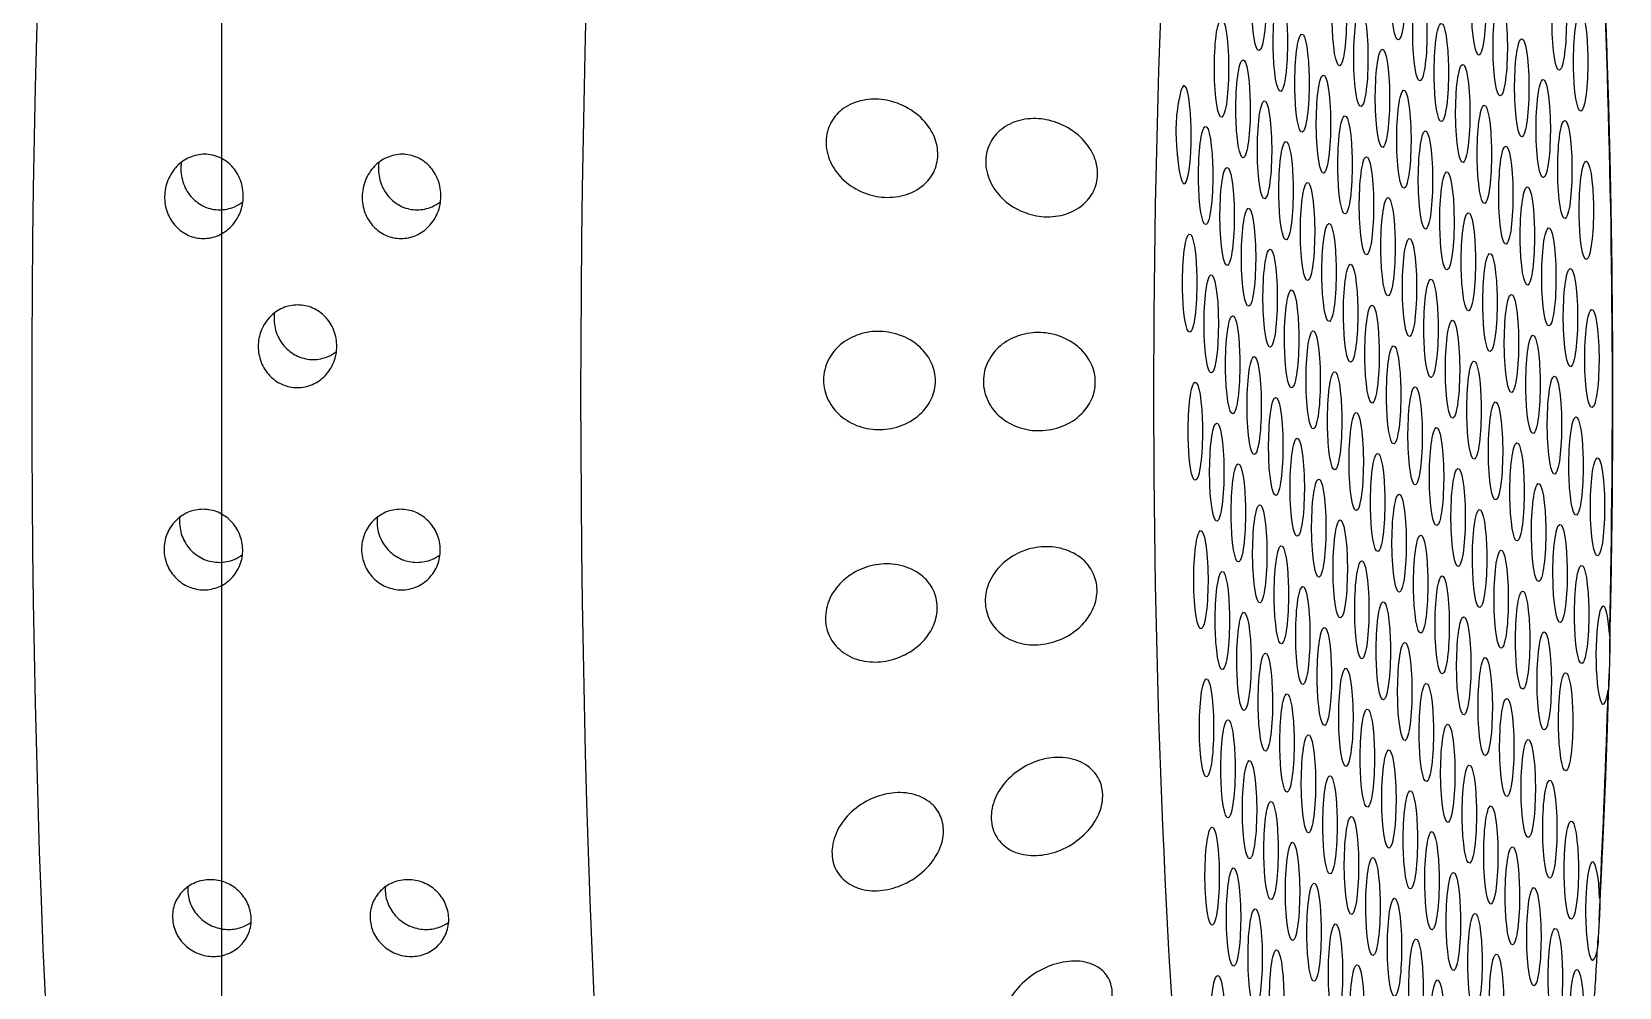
# Model space of a CAD drawing. Extents: x 648 to 724, y 789 to 934.
# Drawn here: x 671.293 to 672.764, y 839.744 to 840.629 of the extents above; entities that cross this region are included whole.
import ezdxf

# ---------------------------------------------------------------- set-up
doc = ezdxf.new("R2010")
doc.units = 0
doc.header["$MEASUREMENT"] = 0
doc.layers.add('1', color=4, linetype='Continuous')
doc.layers.add('1_CYAN', color=4, linetype='Continuous')

# ---------------------------------------------------------------- blocks, each defined once
blk = doc.blocks.new('2010GLOW')
at = {"layer": '1'}
for centre, major_axis, start_param, end_param in [((23.5879, 34.6874), (0, -1.875), 3.141593, 6.283185), ((24.0968, 34.6874), (0, -1.875), 3.141593, 6.283185), ((24.5627, 34.6874), (0, -1.4272), 2.994561, 6.430217)]:
    blk.add_ellipse(centre, major_axis=major_axis, ratio=0.145722, start_param=start_param, end_param=end_param, dxfattribs=at)
at = {"layer": '1', "color": 3}
for centre, major_axis, start_param, end_param in [((24.5773, 34.6874), (0, -1.3917), 1.410939, 2.237983), ((24.5816, 35.0619), (0, 0.0455), 0.253665, 6.53685), ((24.4524, 35.052), (0, 0.0455), 0.253665, 6.53685), ((24.527, 35.038), (0, 0.0455), 0.253665, 6.53685), ((24.6562, 35.0479), (0, 0.0455), 0.253665, 6.53685), ((24.6016, 35.024), (0, 0.0455), 0.253665, 6.53685), ((24.7308, 35.0339), (0, 0.0455), 0.253665, 6.53685), ((24.4723, 35.0142), (0, 0.0455), 0.253665, 6.53685), ((24.6761, 35.01), (0, 0.0455), 0.253665, 6.53685), ((24.5469, 35.0002), (0, 0.0455), 0.253665, 6.53685), ((24.7507, 34.996), (0, 0.0455), 0.253665, 6.53685), ((24.4177, 34.9903), (0, 0.0455), 0.253665, 6.53685), ((24.6215, 34.9862), (0, 0.0455), 0.253665, 6.53685), ((24.4923, 34.9763), (0, 0.0455), 0.253665, 6.53685), ((24.6961, 34.9721), (0, 0.0455), 0.253665, 6.53685), ((24.4377, 34.9525), (0, 0.0455), 0.253665, 6.53685), ((24.5669, 34.9623), (0, 0.0455), 0.253665, 6.53685), ((24.5122, 34.9384), (0, 0.0455), 0.253665, 6.53685), ((24.6414, 34.9483), (0, 0.0455), 0.253665, 6.53685), ((24.383, 34.9286), (0, 0.0455), 2.01819, 7.048538), ((24.5868, 34.9244), (0, 0.0455), 0.253665, 6.53685), ((24.716, 34.9343), (0, 0.0455), 0.253665, 6.53685), ((24.4576, 34.9146), (0, 0.0455), 0.253665, 6.53685), ((24.6614, 34.9104), (0, 0.0455), 0.253665, 6.53685), ((24.403, 34.8907), (0, 0.0455), 0.253665, 6.53685), ((24.5322, 34.9006), (0, 0.0455), 0.253665, 6.53685), ((24.736, 34.8964), (0, 0.0455), 0.253665, 6.53685), ((24.4775, 34.8767), (0, 0.0455), 0.253665, 6.53685), ((24.6068, 34.8866), (0, 0.0455), 0.253665, 6.53685), ((24.5521, 34.8627), (0, 0.0455), 0.253665, 6.53685), ((24.6813, 34.8726), (0, 0.0455), 0.253665, 6.53685), ((24.4229, 34.8529), (0, 0.0455), 0.253665, 6.53685), ((24.6267, 34.8487), (0, 0.0455), 0.253665, 6.53685), ((24.7559, 34.8585), (0, 0.0455), 0.253665, 6.53685), ((24.4975, 34.8389), (0, 0.0455), 0.253665, 6.53685), ((24.7013, 34.8347), (0, 0.0455), 0.253665, 6.53685), ((24.5721, 34.8248), (0, 0.0455), 0.253665, 6.53685), ((24.4428, 34.815), (0, 0.0455), 0.253665, 6.53685), ((24.6466, 34.8108), (0, 0.0455), 0.253665, 6.53685), ((24.3882, 34.7911), (0, 0.0455), 0.253665, 6.53685), ((24.5174, 34.801), (0, 0.0455), 0.253665, 6.53685), ((24.7212, 34.7968), (0, 0.0455), 0.253665, 6.53685), ((24.4628, 34.7771), (0, 0.0455), 0.253665, 6.53685), ((24.592, 34.787), (0, 0.0455), 0.253665, 6.53685), ((24.6666, 34.773), (0, 0.0455), 0.253665, 6.53685), ((24.5374, 34.7631), (0, 0.0455), 0.253665, 6.53685), ((24.7412, 34.759), (0, 0.0455), 0.253665, 6.53685), ((24.4082, 34.7533), (0, 0.0455), 0.253665, 6.53685), ((24.6119, 34.7491), (0, 0.0455), 0.253665, 6.53685), ((24.4827, 34.7393), (0, 0.0455), 0.253665, 6.53685), ((24.6865, 34.7351), (0, 0.0455), 0.253665, 6.53685), ((24.4281, 34.7154), (0, 0.0455), 0.253665, 6.53685), ((24.5573, 34.7253), (0, 0.0455), 0.253665, 6.53685), ((24.7611, 34.7211), (0, 0.0455), 0.253665, 6.53685), ((24.5027, 34.7014), (0, 0.0455), 0.253665, 6.53685), ((24.6319, 34.7112), (0, 0.0455), 0.253665, 6.53685), ((24.5773, 34.6874), (0, 0.0455), 0.253665, 6.53685), ((24.7065, 34.6972), (0, 0.0455), 0.253665, 6.53685), ((24.448, 34.6775), (0, 0.0455), 0.253665, 6.53685), ((24.6518, 34.6734), (0, 0.0455), 0.253665, 6.53685), ((24.5226, 34.6635), (0, 0.0455), 0.253665, 6.53685), ((24.7264, 34.6594), (0, 0.0455), 0.253665, 6.53685), ((24.3934, 34.6537), (0, 0.0455), 0.253665, 6.53685), ((24.5972, 34.6495), (0, 0.0455), 0.253665, 6.53685), ((24.468, 34.6397), (0, 0.0455), 0.253665, 6.53685), ((24.5426, 34.6257), (0, 0.0455), 0.253665, 6.53685), ((24.6718, 34.6355), (0, 0.0455), 0.253665, 6.53685), ((24.4133, 34.6158), (0, 0.0455), 0.253665, 6.53685), ((24.6171, 34.6117), (0, 0.0455), 0.253665, 6.53685), ((24.7464, 34.6215), (0, 0.0455), 0.253665, 6.53685), ((24.4879, 34.6018), (0, 0.0455), 0.253665, 6.53685), ((24.6917, 34.5976), (0, 0.0455), 0.253665, 6.53685), ((24.5625, 34.5878), (0, 0.0455), 0.253665, 6.53685), ((24.7663, 34.5836), (0, 0.0455), 0.253665, 6.53685), ((24.4333, 34.578), (0, 0.0455), 0.253665, 6.53685), ((24.6371, 34.5738), (0, 0.0455), 0.253665, 6.53685), ((24.5079, 34.5639), (0, 0.0455), 0.253665, 6.53685), ((24.7117, 34.5598), (0, 0.0455), 0.253665, 6.53685), ((24.4532, 34.5401), (0, 0.0455), 0.253665, 6.53685), ((24.5824, 34.5499), (0, 0.0455), 0.253665, 6.53685), ((24.5278, 34.5261), (0, 0.0455), 0.253665, 6.53685), ((24.657, 34.5359), (0, 0.0455), 0.253665, 6.53685), ((24.3986, 34.5162), (0, 0.0455), 0.253665, 6.53685), ((24.6024, 34.5121), (0, 0.0455), 0.253665, 6.53685), ((24.7316, 34.5219), (0, 0.0455), 0.253665, 6.53685), ((24.4732, 34.5022), (0, 0.0455), 0.253665, 6.53685), ((24.677, 34.4981), (0, 0.0455), 0.253665, 6.53685), ((24.4185, 34.4784), (0, 0.0455), 0.253665, 6.53685), ((24.5478, 34.4882), (0, 0.0455), 0.253665, 6.53685), ((24.7516, 34.484), (0, 0.0455), 0.253665, 6.53685), ((24.4931, 34.4644), (0, 0.0455), 0.253665, 6.53685), ((24.6223, 34.4742), (0, 0.0455), 0.253665, 6.53685), ((24.5677, 34.4503), (0, 0.0455), 0.253665, 6.53685), ((24.6969, 34.4602), (0, 0.0455), 0.253665, 6.53685), ((24.4385, 34.4405), (0, 0.0455), 0.253665, 6.53685), ((24.6423, 34.4363), (0, 0.0455), 0.253665, 6.53685), ((24.7715, 34.4462), (0, 0.0455), 5.159783, 10.190131), ((24.5131, 34.4265), (0, 0.0455), 0.253665, 6.53685), ((24.7169, 34.4223), (0, 0.0455), 0.253665, 6.53685), ((24.5876, 34.4125), (0, 0.0455), 0.253665, 6.53685), ((24.4584, 34.4026), (0, 0.0455), 0.253665, 6.53685), ((24.6622, 34.3985), (0, 0.0455), 0.253665, 6.53685), ((24.4038, 34.3788), (0, 0.0455), 0.253665, 6.53685), ((24.533, 34.3886), (0, 0.0455), 0.253665, 6.53685), ((24.7368, 34.3845), (0, 0.0455), 0.253665, 6.53685), ((24.4784, 34.3648), (0, 0.0455), 0.253665, 6.53685), ((24.6076, 34.3746), (0, 0.0455), 0.253665, 6.53685), ((24.6822, 34.3606), (0, 0.0455), 0.253665, 6.53685), ((24.5773, 34.6874), (0, -1.3917), 1.229121, 1.372604), ((24.5529, 34.3508), (0, 0.0455), 0.253665, 6.53685), ((24.4237, 34.3409), (0, 0.0455), 0.253665, 6.53685), ((24.6275, 34.3367), (0, 0.0455), 0.253665, 6.53685), ((24.4983, 34.3269), (0, 0.0455), 0.253665, 6.53685), ((24.7021, 34.3227), (0, 0.0455), 0.253665, 6.53685), ((24.4437, 34.303), (0, 0.0455), 0.253665, 6.53685), ((24.5729, 34.3129), (0, 0.0455), 0.253665, 6.53685), ((24.5183, 34.289), (0, 0.0455), 0.253665, 6.53685), ((24.6475, 34.2989), (0, 0.0455), 0.253665, 6.53685), ((24.5928, 34.275), (0, 0.0455), 0.253665, 6.53685), ((24.7221, 34.2849), (0, 0.0455), 0.253665, 6.53685), ((24.4636, 34.2652), (0, 0.0455), 0.253665, 6.53685), ((24.6674, 34.261), (0, 0.0455), 0.253665, 6.53685), ((24.5382, 34.2512), (0, 0.0455), 0.253665, 6.53685), ((24.742, 34.247), (0, 0.0455), 0.253665, 6.53685), ((24.409, 34.2413), (0, 0.0455), 0.253665, 6.53685), ((24.6128, 34.2372), (0, 0.0455), 0.253665, 6.53685), ((24.4836, 34.2273), (0, 0.0455), 0.253665, 6.53685), ((24.5581, 34.2133), (0, 0.0455), 0.253665, 6.53685), ((24.6874, 34.2231), (0, 0.0455), 0.253665, 6.53685), ((24.4289, 34.2035), (0, 0.0455), 0.253665, 6.53685), ((24.6327, 34.1993), (0, 0.0455), 0.253665, 6.53685), ((24.7619, 34.2091), (0, 0.0455), 4.977964, 10.008312), ((24.5035, 34.1894), (0, 0.0455), 0.253665, 6.53685), ((24.7073, 34.1853), (0, 0.0455), 0.253665, 6.53685), ((24.5781, 34.1754), (0, 0.0455), 0.253665, 6.53685), ((24.4489, 34.1656), (0, 0.0455), 0.253665, 6.53685), ((24.6527, 34.1614), (0, 0.0455), 0.253665, 6.53685), ((24.5234, 34.1516), (0, 0.0455), 0.253665, 6.53685), ((24.7272, 34.1474), (0, 0.0455), 0.253665, 6.53685), ((24.4688, 34.1277), (0, 0.0455), 0.253665, 6.53685), ((24.598, 34.1376), (0, 0.0455), 0.253665, 6.53685), ((24.5434, 34.1137), (0, 0.0455), 0.253665, 6.53685), ((24.6726, 34.1236), (0, 0.0455), 0.253665, 6.53685), ((24.4142, 34.1039), (0, 0.0455), 0.253665, 6.53685), ((24.618, 34.0997), (0, 0.0455), 0.253665, 6.53685), ((24.7472, 34.1095), (0, 0.0455), 0.253665, 6.53685)]:
    blk.add_ellipse(centre, major_axis=major_axis, ratio=0.145722, start_param=start_param, end_param=end_param, dxfattribs=at)
at = {"layer": '1'}
for points in [[(24.7776, 34.4477), (24.7792, 34.5213), (24.7802, 34.5954), (24.7806, 34.6698), (24.7804, 34.7442), (24.7797, 34.8185), (24.7784, 34.8923), (24.7765, 34.9657), (24.7741, 35.0382), (24.7711, 35.1098), (24.7675, 35.1801), (24.7634, 35.2492), (24.7588, 35.3166), (24.7537, 35.3823), (24.748, 35.4461), (24.7419, 35.5078), (24.7353, 35.5672), (24.7282, 35.6242), (24.7207, 35.6787), (24.7127, 35.7304), (24.7044, 35.7793), (24.6956, 35.8252), (24.6864, 35.8681), (24.6769, 35.9079), (24.667, 35.9445), (24.6566, 35.9779), (24.6458, 36.008), (24.6344, 36.0351), (24.6222, 36.0592), (24.6087, 36.0805), (24.5931, 36.0992)], [(24.7678, 34.2004), (24.7701, 34.2452), (24.7722, 34.2905), (24.7741, 34.3363), (24.7757, 34.3824), (24.7771, 34.4289)], [(24.5931, 33.2756), (24.6087, 33.2942), (24.6221, 33.3153), (24.6342, 33.3392), (24.6456, 33.3661), (24.6563, 33.396), (24.6666, 33.4291), (24.6765, 33.4653), (24.686, 33.5047), (24.6951, 33.5472), (24.7038, 33.5927), (24.7122, 33.6411), (24.7201, 33.6923), (24.7276, 33.7462), (24.7347, 33.8027), (24.7413, 33.8616), (24.7475, 33.9227), (24.7531, 33.9859), (24.7583, 34.051), (24.7629, 34.1179), (24.7671, 34.1863)]]:
    blk.add_open_spline(points, degree=1, dxfattribs=at)
at = {"layer": '1', "color": 3}
for points, knots in [([(24.1028, 34.8708), (24.0965, 34.8714), (24.0898, 34.8731), (24.0769, 34.879), (24.0708, 34.8831), (24.0617, 34.8923), (24.0578, 34.8976), (24.0537, 34.9065), (24.0527, 34.9096), (24.0513, 34.916), (24.051, 34.9192), (24.0511, 34.9255), (24.0516, 34.9287), (24.0532, 34.9347), (24.0544, 34.9375), (24.0587, 34.9454), (24.0628, 34.9497), (24.0723, 34.9565), (24.0785, 34.9591), (24.0916, 34.9618), (24.0984, 34.9618), (24.1112, 34.96), (24.1182, 34.9578), (24.1315, 34.9509), (24.1378, 34.9461), (24.1461, 34.9365), (24.1493, 34.9317), (24.1537, 34.921), (24.1548, 34.9152), (24.1546, 34.9043), (24.1532, 34.8988), (24.1485, 34.8892), (24.1451, 34.8852), (24.1364, 34.8776), (24.13, 34.8743), (24.1165, 34.8706), (24.1093, 34.8702), (24.1028, 34.8708)], [0, 0, 0, 0, 0.0233552, 0.0233552, 0.0467103, 0.0467103, 0.0658795, 0.0658795, 0.0754641, 0.0754641, 0.0850487, 0.0850487, 0.0946332, 0.0946332, 0.1042178, 0.1042178, 0.123387, 0.123387, 0.1467421, 0.1467421, 0.1700973, 0.1700973, 0.1945396, 0.1945396, 0.2189818, 0.2189818, 0.2355966, 0.2355966, 0.2522113, 0.2522113, 0.2688261, 0.2688261, 0.2854408, 0.2854408, 0.3098831, 0.3098831, 0.3343253, 0.3343253, 0.3343253, 0.3343253]), ([(24.377, 34.9089), (24.377, 34.91), (24.3769, 34.911), (24.3765, 34.9166), (24.3761, 34.9214), (24.3757, 34.9302), (24.3757, 34.9343), (24.376, 34.9422), (24.3763, 34.9461), (24.3773, 34.9541), (24.3779, 34.958), (24.3784, 34.9614)], [-0.10333223, -0.10333223, -0.10333223, -0.10333223, -0.09981809, -0.09981809, -0.08531374, -0.08531374, -0.07331614, -0.07331614, -0.06095866, -0.06095866, -0.0463084, -0.0463084, -0.0463084, -0.0463084]), ([(24.2509, 34.8528), (24.2447, 34.8534), (24.2379, 34.8551), (24.225, 34.8609), (24.2189, 34.8651), (24.2098, 34.8742), (24.2058, 34.8795), (24.2018, 34.8884), (24.2008, 34.8916), (24.1994, 34.8979), (24.1991, 34.9012), (24.1992, 34.9075), (24.1997, 34.9107), (24.2013, 34.9167), (24.2024, 34.9195), (24.2068, 34.9274), (24.2109, 34.9317), (24.2204, 34.9385), (24.2266, 34.9411), (24.2397, 34.9438), (24.2465, 34.9438), (24.2593, 34.9419), (24.2663, 34.9398), (24.2796, 34.9328), (24.2858, 34.9281), (24.2942, 34.9184), (24.2974, 34.9136), (24.3018, 34.903), (24.3029, 34.8972), (24.3027, 34.8863), (24.3013, 34.8808), (24.2965, 34.8712), (24.2932, 34.8672), (24.2845, 34.8596), (24.2781, 34.8563), (24.2646, 34.8526), (24.2575, 34.8522), (24.2509, 34.8528)], [0, 0, 0, 0, 0.023389, 0.023389, 0.0467779, 0.0467779, 0.0659746, 0.0659746, 0.0755729, 0.0755729, 0.0851712, 0.0851712, 0.0947696, 0.0947696, 0.1043679, 0.1043679, 0.1235645, 0.1235645, 0.1469535, 0.1469535, 0.1703425, 0.1703425, 0.1947513, 0.1947513, 0.2191601, 0.2191601, 0.2357472, 0.2357472, 0.2523342, 0.2523342, 0.2689213, 0.2689213, 0.2855084, 0.2855084, 0.3099172, 0.3099172, 0.334326, 0.334326, 0.334326, 0.334326]), ([(23.4749, 34.9105), (23.4795, 34.9105), (23.4843, 34.9095), (23.4931, 34.9056), (23.4971, 34.9027), (23.5035, 34.8958), (23.5063, 34.8913), (23.51, 34.8815), (23.5108, 34.8763), (23.5107, 34.8664), (23.5097, 34.8611), (23.5058, 34.8514), (23.5029, 34.847), (23.4962, 34.8401), (23.4922, 34.8372), (23.4832, 34.8333), (23.4784, 34.8324), (23.4692, 34.8324), (23.4644, 34.8333), (23.4556, 34.8372), (23.4516, 34.8401), (23.4451, 34.847), (23.4423, 34.8514), (23.4386, 34.8611), (23.4378, 34.8664), (23.4379, 34.8763), (23.4389, 34.8815), (23.4429, 34.8913), (23.4458, 34.8958), (23.4525, 34.9027), (23.4566, 34.9056), (23.4655, 34.9095), (23.4704, 34.9105), (23.4749, 34.9105)], [0, 0, 0, 0, 0.0138463, 0.0138463, 0.0276926, 0.0276926, 0.04258, 0.04258, 0.0574675, 0.0574675, 0.0722657, 0.0722657, 0.0870638, 0.0870638, 0.1008999, 0.1008999, 0.114736, 0.114736, 0.1285721, 0.1285721, 0.1424082, 0.1424082, 0.1572063, 0.1572063, 0.1720044, 0.1720044, 0.1868919, 0.1868919, 0.2017794, 0.2017794, 0.2156257, 0.2156257, 0.229472, 0.229472, 0.229472, 0.229472]), ([(23.4533, 34.9029), (23.4531, 34.9013), (23.453, 34.8997), (23.4528, 34.8932), (23.4537, 34.8879), (23.4573, 34.8781), (23.4601, 34.8736), (23.4666, 34.8668), (23.4706, 34.8638), (23.4794, 34.8599), (23.4842, 34.859), (23.4933, 34.859), (23.4982, 34.8599), (23.5054, 34.8631), (23.5081, 34.8647), (23.5104, 34.8665)], [0.05298666, 0.05298666, 0.05298666, 0.05298666, 0.05772049, 0.05772049, 0.07263637, 0.07263637, 0.08755225, 0.08755225, 0.10138253, 0.10138253, 0.1152128, 0.1152128, 0.12904308, 0.12904308, 0.13767704, 0.13767704, 0.13767704, 0.13767704]), ([(23.6581, 34.9105), (23.6627, 34.9105), (23.6675, 34.9095), (23.6763, 34.9056), (23.6802, 34.9027), (23.6867, 34.8958), (23.6895, 34.8913), (23.6932, 34.8815), (23.694, 34.8763), (23.6939, 34.8664), (23.6929, 34.8611), (23.689, 34.8514), (23.686, 34.847), (23.6794, 34.8401), (23.6753, 34.8372), (23.6664, 34.8333), (23.6615, 34.8324), (23.6524, 34.8324), (23.6476, 34.8333), (23.6387, 34.8372), (23.6348, 34.8401), (23.6283, 34.847), (23.6254, 34.8514), (23.6218, 34.8611), (23.6209, 34.8664), (23.6211, 34.8763), (23.6221, 34.8815), (23.626, 34.8913), (23.629, 34.8958), (23.6357, 34.9027), (23.6397, 34.9056), (23.6487, 34.9095), (23.6535, 34.9105), (23.6581, 34.9105)], [0, 0, 0, 0, 0.0138463, 0.0138463, 0.0276926, 0.0276926, 0.04258, 0.04258, 0.0574675, 0.0574675, 0.0722657, 0.0722657, 0.0870638, 0.0870638, 0.1008999, 0.1008999, 0.114736, 0.114736, 0.1285721, 0.1285721, 0.1424082, 0.1424082, 0.1572063, 0.1572063, 0.1720044, 0.1720044, 0.1868919, 0.1868919, 0.2017794, 0.2017794, 0.2156257, 0.2156257, 0.229472, 0.229472, 0.229472, 0.229472]), ([(23.6364, 34.9029), (23.6362, 34.9013), (23.6361, 34.8997), (23.636, 34.8932), (23.6368, 34.8879), (23.6405, 34.8781), (23.6433, 34.8736), (23.6498, 34.8668), (23.6537, 34.8638), (23.6625, 34.8599), (23.6674, 34.859), (23.6765, 34.859), (23.6814, 34.8599), (23.6886, 34.8631), (23.6912, 34.8647), (23.6936, 34.8665)], [0.05298666, 0.05298666, 0.05298666, 0.05298666, 0.05772049, 0.05772049, 0.07263637, 0.07263637, 0.08755225, 0.08755225, 0.10138253, 0.10138253, 0.1152128, 0.1152128, 0.12904308, 0.12904308, 0.13767704, 0.13767704, 0.13767704, 0.13767704]), ([(23.5612, 34.7708), (23.5658, 34.7708), (23.5707, 34.7699), (23.5795, 34.766), (23.5836, 34.7631), (23.5901, 34.7563), (23.5929, 34.752), (23.5966, 34.7424), (23.5975, 34.7373), (23.5975, 34.7276), (23.5966, 34.7225), (23.5928, 34.713), (23.5899, 34.7086), (23.5834, 34.7019), (23.5793, 34.699), (23.5704, 34.6952), (23.5655, 34.6942), (23.5564, 34.6942), (23.5515, 34.6952), (23.5426, 34.699), (23.5386, 34.7019), (23.5321, 34.7086), (23.5292, 34.713), (23.5255, 34.7225), (23.5246, 34.7276), (23.5246, 34.7373), (23.5255, 34.7424), (23.5294, 34.752), (23.5322, 34.7563), (23.5388, 34.7631), (23.5429, 34.766), (23.5518, 34.7699), (23.5567, 34.7708), (23.5612, 34.7708)], [0, 0, 0, 0, 0.0138608, 0.0138608, 0.0277216, 0.0277216, 0.0422229, 0.0422229, 0.0567241, 0.0567241, 0.0711596, 0.0711596, 0.0855951, 0.0855951, 0.0994487, 0.0994487, 0.1133024, 0.1133024, 0.127156, 0.127156, 0.1410097, 0.1410097, 0.1554452, 0.1554452, 0.1698806, 0.1698806, 0.1843819, 0.1843819, 0.1988832, 0.1988832, 0.212744, 0.212744, 0.2266048, 0.2266048, 0.2266048, 0.2266048]), ([(23.5396, 34.7634), (23.5394, 34.7618), (23.5393, 34.7601), (23.5393, 34.7538), (23.5401, 34.7486), (23.5439, 34.739), (23.5467, 34.7347), (23.5532, 34.7279), (23.5573, 34.725), (23.5662, 34.7212), (23.571, 34.7202), (23.5802, 34.7202), (23.585, 34.7212), (23.5922, 34.7243), (23.5949, 34.7259), (23.5972, 34.7277)], [0.05216595, 0.05216595, 0.05216595, 0.05216595, 0.05687262, 0.05687262, 0.07137622, 0.07137622, 0.08587982, 0.08587982, 0.09972982, 0.09972982, 0.11357982, 0.11357982, 0.12742982, 0.12742982, 0.13602531, 0.13602531, 0.13602531, 0.13602531]), ([(24.1013, 34.6553), (24.0951, 34.6552), (24.0883, 34.6561), (24.0753, 34.6605), (24.0692, 34.664), (24.0599, 34.6721), (24.0559, 34.677), (24.0517, 34.6855), (24.0506, 34.6885), (24.0491, 34.6948), (24.0487, 34.698), (24.0487, 34.7044), (24.0491, 34.7076), (24.0506, 34.7138), (24.0517, 34.7168), (24.0559, 34.7253), (24.0599, 34.7301), (24.0692, 34.7381), (24.0754, 34.7414), (24.0884, 34.7456), (24.0952, 34.7465), (24.108, 34.7461), (24.1151, 34.7447), (24.1285, 34.7393), (24.1348, 34.7352), (24.1434, 34.7264), (24.1467, 34.7219), (24.1512, 34.7117), (24.1525, 34.706), (24.1525, 34.6949), (24.1512, 34.6892), (24.1466, 34.6791), (24.1433, 34.6746), (24.1347, 34.666), (24.1284, 34.662), (24.115, 34.6567), (24.1079, 34.6554), (24.1013, 34.6553)], [0, 0, 0, 0, 0.0233552, 0.0233552, 0.0467103, 0.0467103, 0.0658795, 0.0658795, 0.0754641, 0.0754641, 0.0850487, 0.0850487, 0.0946332, 0.0946332, 0.1042178, 0.1042178, 0.123387, 0.123387, 0.1467421, 0.1467421, 0.1700973, 0.1700973, 0.1945396, 0.1945396, 0.2189818, 0.2189818, 0.2355966, 0.2355966, 0.2522113, 0.2522113, 0.2688261, 0.2688261, 0.2854408, 0.2854408, 0.3098831, 0.3098831, 0.3343253, 0.3343253, 0.3343253, 0.3343253]), ([(24.2497, 34.6543), (24.2434, 34.6541), (24.2366, 34.6551), (24.2236, 34.6594), (24.2174, 34.6629), (24.2081, 34.671), (24.2041, 34.6759), (24.1999, 34.6844), (24.1988, 34.6874), (24.1973, 34.6937), (24.1969, 34.6969), (24.197, 34.7033), (24.1973, 34.7065), (24.1988, 34.7128), (24.2, 34.7158), (24.2042, 34.7242), (24.2082, 34.7291), (24.2175, 34.7371), (24.2237, 34.7404), (24.2367, 34.7446), (24.2435, 34.7454), (24.2563, 34.745), (24.2634, 34.7436), (24.2768, 34.7382), (24.2831, 34.7341), (24.2916, 34.7253), (24.2949, 34.7208), (24.2995, 34.7106), (24.3007, 34.7049), (24.3007, 34.6939), (24.2995, 34.6882), (24.2949, 34.678), (24.2916, 34.6736), (24.283, 34.6649), (24.2767, 34.6609), (24.2633, 34.6557), (24.2562, 34.6544), (24.2497, 34.6543)], [0, 0, 0, 0, 0.023389, 0.023389, 0.0467779, 0.0467779, 0.0659746, 0.0659746, 0.0755729, 0.0755729, 0.0851712, 0.0851712, 0.0947696, 0.0947696, 0.1043679, 0.1043679, 0.1235645, 0.1235645, 0.1469535, 0.1469535, 0.1703425, 0.1703425, 0.1947513, 0.1947513, 0.2191601, 0.2191601, 0.2357472, 0.2357472, 0.2523342, 0.2523342, 0.2689213, 0.2689213, 0.2855084, 0.2855084, 0.3099172, 0.3099172, 0.334326, 0.334326, 0.334326, 0.334326]), ([(23.4734, 34.5814), (23.478, 34.5814), (23.4829, 34.5805), (23.4919, 34.5767), (23.496, 34.5738), (23.5025, 34.5672), (23.5054, 34.5629), (23.5092, 34.5537), (23.5102, 34.5487), (23.5103, 34.5393), (23.5095, 34.5343), (23.5058, 34.5251), (23.5031, 34.5209), (23.4967, 34.5143), (23.4926, 34.5114), (23.4837, 34.5077), (23.4788, 34.5067), (23.4697, 34.5067), (23.4648, 34.5077), (23.4558, 34.5114), (23.4517, 34.5143), (23.4451, 34.5209), (23.4422, 34.5251), (23.4384, 34.5343), (23.4374, 34.5393), (23.4373, 34.5487), (23.4381, 34.5537), (23.4418, 34.5629), (23.4446, 34.5672), (23.451, 34.5738), (23.4551, 34.5767), (23.464, 34.5805), (23.4689, 34.5814), (23.4734, 34.5814)], [0, 0, 0, 0, 0.0138754, 0.0138754, 0.0277508, 0.0277508, 0.0418876, 0.0418876, 0.0560244, 0.0560244, 0.070122, 0.070122, 0.0842195, 0.0842195, 0.0980909, 0.0980909, 0.1119622, 0.1119622, 0.1258335, 0.1258335, 0.1397049, 0.1397049, 0.1538024, 0.1538024, 0.1679, 0.1679, 0.1820368, 0.1820368, 0.1961736, 0.1961736, 0.210049, 0.210049, 0.2239244, 0.2239244, 0.2239244, 0.2239244]), ([(23.4519, 34.5741), (23.4517, 34.5726), (23.4517, 34.571), (23.4517, 34.5648), (23.4527, 34.5598), (23.4565, 34.5506), (23.4594, 34.5463), (23.466, 34.5397), (23.4701, 34.5369), (23.4791, 34.5331), (23.484, 34.5322), (23.4931, 34.5322), (23.498, 34.5331), (23.5052, 34.5361), (23.5077, 34.5376), (23.51, 34.5394)], [0.05151258, 0.05151258, 0.05151258, 0.05151258, 0.05608271, 0.05608271, 0.07020559, 0.07020559, 0.08432848, 0.08432848, 0.0981983, 0.0981983, 0.11206812, 0.11206812, 0.12593795, 0.12593795, 0.13438506, 0.13438506, 0.13438506, 0.13438506]), ([(23.6566, 34.5814), (23.6612, 34.5814), (23.666, 34.5805), (23.675, 34.5767), (23.6791, 34.5738), (23.6857, 34.5672), (23.6886, 34.5629), (23.6924, 34.5537), (23.6934, 34.5487), (23.6935, 34.5393), (23.6926, 34.5343), (23.689, 34.5251), (23.6862, 34.5209), (23.6798, 34.5143), (23.6758, 34.5114), (23.6669, 34.5077), (23.662, 34.5067), (23.6529, 34.5067), (23.648, 34.5077), (23.639, 34.5114), (23.6348, 34.5143), (23.6282, 34.5209), (23.6254, 34.5251), (23.6215, 34.5343), (23.6205, 34.5393), (23.6204, 34.5487), (23.6213, 34.5537), (23.625, 34.5629), (23.6277, 34.5672), (23.6342, 34.5738), (23.6382, 34.5767), (23.6471, 34.5805), (23.652, 34.5814), (23.6566, 34.5814)], [0, 0, 0, 0, 0.0138754, 0.0138754, 0.0277508, 0.0277508, 0.0418876, 0.0418876, 0.0560244, 0.0560244, 0.070122, 0.070122, 0.0842195, 0.0842195, 0.0980909, 0.0980909, 0.1119622, 0.1119622, 0.1258335, 0.1258335, 0.1397049, 0.1397049, 0.1538024, 0.1538024, 0.1679, 0.1679, 0.1820368, 0.1820368, 0.1961736, 0.1961736, 0.210049, 0.210049, 0.2239244, 0.2239244, 0.2239244, 0.2239244]), ([(23.6351, 34.5741), (23.6349, 34.5726), (23.6348, 34.571), (23.6349, 34.5648), (23.6358, 34.5598), (23.6397, 34.5506), (23.6426, 34.5463), (23.6491, 34.5397), (23.6533, 34.5369), (23.6623, 34.5331), (23.6671, 34.5322), (23.6763, 34.5322), (23.6812, 34.5331), (23.6883, 34.5361), (23.6909, 34.5376), (23.6932, 34.5394)], [0.05151258, 0.05151258, 0.05151258, 0.05151258, 0.05608271, 0.05608271, 0.07020559, 0.07020559, 0.08432848, 0.08432848, 0.0981983, 0.0981983, 0.11206812, 0.11206812, 0.12593795, 0.12593795, 0.13438506, 0.13438506, 0.13438506, 0.13438506]), ([(24.2522, 34.4563), (24.2459, 34.4554), (24.2391, 34.4556), (24.2261, 34.4584), (24.2198, 34.4611), (24.2104, 34.4681), (24.2063, 34.4725), (24.2019, 34.4804), (24.2008, 34.4833), (24.1992, 34.4893), (24.1987, 34.4925), (24.1986, 34.4989), (24.1989, 34.5021), (24.2003, 34.5085), (24.2014, 34.5116), (24.2054, 34.5205), (24.2093, 34.5257), (24.2185, 34.5347), (24.2246, 34.5388), (24.2375, 34.5445), (24.2443, 34.546), (24.2571, 34.5471), (24.2642, 34.5465), (24.2777, 34.5426), (24.2841, 34.5393), (24.2928, 34.5316), (24.2961, 34.5275), (24.3009, 34.5178), (24.3022, 34.5123), (24.3024, 34.5013), (24.3013, 34.4956), (24.2969, 34.485), (24.2937, 34.4802), (24.2853, 34.4707), (24.2791, 34.466), (24.2658, 34.4592), (24.2587, 34.4572), (24.2522, 34.4563)], [0, 0, 0, 0, 0.023389, 0.023389, 0.0467779, 0.0467779, 0.0659746, 0.0659746, 0.0755729, 0.0755729, 0.0851712, 0.0851712, 0.0947696, 0.0947696, 0.1043679, 0.1043679, 0.1235645, 0.1235645, 0.1469535, 0.1469535, 0.1703425, 0.1703425, 0.1947513, 0.1947513, 0.2191601, 0.2191601, 0.2357472, 0.2357472, 0.2523342, 0.2523342, 0.2689213, 0.2689213, 0.2855084, 0.2855084, 0.3099172, 0.3099172, 0.334326, 0.334326, 0.334326, 0.334326]), ([(24.104, 34.4403), (24.0978, 34.4395), (24.0909, 34.4397), (24.0779, 34.4425), (24.0717, 34.4452), (24.0623, 34.4522), (24.0582, 34.4566), (24.0538, 34.4645), (24.0526, 34.4674), (24.051, 34.4734), (24.0506, 34.4766), (24.0505, 34.4829), (24.0508, 34.4862), (24.0522, 34.4925), (24.0532, 34.4957), (24.0573, 34.5045), (24.0612, 34.5097), (24.0704, 34.5188), (24.0765, 34.5228), (24.0893, 34.5285), (24.0961, 34.5301), (24.1089, 34.5312), (24.116, 34.5306), (24.1295, 34.5267), (24.1359, 34.5234), (24.1447, 34.5157), (24.148, 34.5116), (24.1528, 34.5019), (24.1541, 34.4964), (24.1543, 34.4854), (24.1532, 34.4796), (24.1488, 34.469), (24.1456, 34.4642), (24.1372, 34.4547), (24.1309, 34.45), (24.1176, 34.4433), (24.1105, 34.4412), (24.104, 34.4403)], [0, 0, 0, 0, 0.0233552, 0.0233552, 0.0467103, 0.0467103, 0.0658795, 0.0658795, 0.0754641, 0.0754641, 0.0850487, 0.0850487, 0.0946332, 0.0946332, 0.1042178, 0.1042178, 0.123387, 0.123387, 0.1467421, 0.1467421, 0.1700973, 0.1700973, 0.1945396, 0.1945396, 0.2189818, 0.2189818, 0.2355966, 0.2355966, 0.2522113, 0.2522113, 0.2688261, 0.2688261, 0.2854408, 0.2854408, 0.3098831, 0.3098831, 0.3343253, 0.3343253, 0.3343253, 0.3343253]), ([(24.7775, 34.4659), (24.7775, 34.4648), (24.7776, 34.4637), (24.7778, 34.4581), (24.7777, 34.4534), (24.7775, 34.4445), (24.7774, 34.4405), (24.7772, 34.4326), (24.7771, 34.4287), (24.7768, 34.4207), (24.7766, 34.4167), (24.7761, 34.4134)], [-0.10333223, -0.10333223, -0.10333223, -0.10333223, -0.09981809, -0.09981809, -0.08531374, -0.08531374, -0.07331614, -0.07331614, -0.06095866, -0.06095866, -0.0463084, -0.0463084, -0.0463084, -0.0463084]), ([(24.2585, 34.2623), (24.2522, 34.2607), (24.2454, 34.2601), (24.2323, 34.2613), (24.226, 34.2632), (24.2165, 34.269), (24.2123, 34.2727), (24.2078, 34.28), (24.2066, 34.2827), (24.2049, 34.2884), (24.2044, 34.2914), (24.2041, 34.2976), (24.2044, 34.3008), (24.2056, 34.3072), (24.2066, 34.3104), (24.2105, 34.3195), (24.2143, 34.3251), (24.2233, 34.335), (24.2294, 34.3397), (24.2421, 34.3467), (24.2489, 34.3491), (24.2616, 34.3516), (24.2688, 34.3519), (24.2823, 34.3496), (24.2887, 34.347), (24.2976, 34.3405), (24.301, 34.3368), (24.3059, 34.328), (24.3074, 34.3227), (24.3078, 34.312), (24.3068, 34.3062), (24.3026, 34.2954), (24.2995, 34.2903), (24.2913, 34.2801), (24.2851, 34.2748), (24.272, 34.2667), (24.265, 34.2639), (24.2585, 34.2623)], [0, 0, 0, 0, 0.023389, 0.023389, 0.0467779, 0.0467779, 0.0659746, 0.0659746, 0.0755729, 0.0755729, 0.0851712, 0.0851712, 0.0947696, 0.0947696, 0.1043679, 0.1043679, 0.1235645, 0.1235645, 0.1469535, 0.1469535, 0.1703425, 0.1703425, 0.1947513, 0.1947513, 0.2191601, 0.2191601, 0.2357472, 0.2357472, 0.2523342, 0.2523342, 0.2689213, 0.2689213, 0.2855084, 0.2855084, 0.3099172, 0.3099172, 0.334326, 0.334326, 0.334326, 0.334326]), ([(24.1107, 34.2296), (24.1045, 34.2281), (24.0977, 34.2274), (24.0846, 34.2287), (24.0784, 34.2306), (24.0688, 34.2364), (24.0646, 34.2401), (24.0601, 34.2474), (24.0589, 34.2501), (24.0572, 34.2558), (24.0567, 34.2588), (24.0565, 34.265), (24.0567, 34.2682), (24.058, 34.2746), (24.059, 34.2777), (24.0629, 34.2869), (24.0667, 34.2925), (24.0757, 34.3024), (24.0817, 34.307), (24.0944, 34.3141), (24.1012, 34.3164), (24.1139, 34.3189), (24.1211, 34.3192), (24.1346, 34.317), (24.1411, 34.3144), (24.1499, 34.3079), (24.1534, 34.3042), (24.1583, 34.2953), (24.1597, 34.2901), (24.1602, 34.2794), (24.1591, 34.2736), (24.1549, 34.2627), (24.1518, 34.2577), (24.1436, 34.2474), (24.1374, 34.2421), (24.1243, 34.234), (24.1173, 34.2312), (24.1107, 34.2296)], [0, 0, 0, 0, 0.0233552, 0.0233552, 0.0467103, 0.0467103, 0.0658795, 0.0658795, 0.0754641, 0.0754641, 0.0850487, 0.0850487, 0.0946332, 0.0946332, 0.1042178, 0.1042178, 0.123387, 0.123387, 0.1467421, 0.1467421, 0.1700973, 0.1700973, 0.1945396, 0.1945396, 0.2189818, 0.2189818, 0.2355966, 0.2355966, 0.2522113, 0.2522113, 0.2688261, 0.2688261, 0.2854408, 0.2854408, 0.3098831, 0.3098831, 0.3343253, 0.3343253, 0.3343253, 0.3343253]), ([(23.4803, 34.2381), (23.4849, 34.2381), (23.4898, 34.2372), (23.4989, 34.2336), (23.5031, 34.2308), (23.5098, 34.2245), (23.5128, 34.2205), (23.5168, 34.2117), (23.5179, 34.2069), (23.5183, 34.198), (23.5176, 34.1932), (23.5142, 34.1844), (23.5116, 34.1805), (23.5053, 34.1742), (23.5014, 34.1714), (23.4925, 34.1678), (23.4877, 34.1669), (23.4785, 34.1669), (23.4736, 34.1678), (23.4645, 34.1714), (23.4602, 34.1742), (23.4535, 34.1805), (23.4505, 34.1844), (23.4465, 34.1932), (23.4454, 34.198), (23.445, 34.2069), (23.4457, 34.2117), (23.4491, 34.2205), (23.4518, 34.2245), (23.458, 34.2308), (23.462, 34.2336), (23.4709, 34.2372), (23.4757, 34.2381), (23.4803, 34.2381)], [0, 0, 0, 0, 0.0138846, 0.0138846, 0.0277691, 0.0277691, 0.0416534, 0.0416534, 0.0555377, 0.0555377, 0.0694237, 0.0694237, 0.0833096, 0.0833096, 0.0971943, 0.0971943, 0.1110791, 0.1110791, 0.1249638, 0.1249638, 0.1388485, 0.1388485, 0.1527345, 0.1527345, 0.1666205, 0.1666205, 0.1805047, 0.1805047, 0.194389, 0.194389, 0.2082736, 0.2082736, 0.2221581, 0.2221581, 0.2221581, 0.2221581]), ([(23.6635, 34.2381), (23.6681, 34.2381), (23.673, 34.2372), (23.6821, 34.2336), (23.6863, 34.2308), (23.693, 34.2245), (23.696, 34.2205), (23.7, 34.2117), (23.7011, 34.2069), (23.7015, 34.198), (23.7007, 34.1932), (23.6974, 34.1844), (23.6947, 34.1805), (23.6885, 34.1742), (23.6845, 34.1714), (23.6757, 34.1678), (23.6708, 34.1669), (23.6617, 34.1669), (23.6568, 34.1678), (23.6476, 34.1714), (23.6434, 34.1742), (23.6367, 34.1805), (23.6337, 34.1844), (23.6296, 34.1932), (23.6285, 34.198), (23.6282, 34.2069), (23.6289, 34.2117), (23.6323, 34.2205), (23.635, 34.2245), (23.6412, 34.2308), (23.6452, 34.2336), (23.6541, 34.2372), (23.6589, 34.2381), (23.6635, 34.2381)], [0, 0, 0, 0, 0.0138846, 0.0138846, 0.0277691, 0.0277691, 0.0416534, 0.0416534, 0.0555377, 0.0555377, 0.0694237, 0.0694237, 0.0833096, 0.0833096, 0.0971943, 0.0971943, 0.1110791, 0.1110791, 0.1249638, 0.1249638, 0.1388485, 0.1388485, 0.1527345, 0.1527345, 0.1666205, 0.1666205, 0.1805047, 0.1805047, 0.194389, 0.194389, 0.2082736, 0.2082736, 0.2221581, 0.2221581, 0.2221581, 0.2221581]), ([(23.4594, 34.2315), (23.4593, 34.2301), (23.4592, 34.2288), (23.4595, 34.2231), (23.4606, 34.2183), (23.4647, 34.2095), (23.4676, 34.2056), (23.4744, 34.1993), (23.4786, 34.1965), (23.4877, 34.1929), (23.4926, 34.192), (23.5018, 34.192), (23.5066, 34.1929), (23.5135, 34.1957), (23.5159, 34.1971), (23.5181, 34.1986)], [0.05152079, 0.05152079, 0.05152079, 0.05152079, 0.05553775, 0.05553775, 0.06942391, 0.06942391, 0.08331008, 0.08331008, 0.09719486, 0.09719486, 0.11107963, 0.11107963, 0.12496441, 0.12496441, 0.13282261, 0.13282261, 0.13282261, 0.13282261]), ([(23.6425, 34.2315), (23.6424, 34.2301), (23.6424, 34.2288), (23.6426, 34.2231), (23.6437, 34.2183), (23.6478, 34.2095), (23.6508, 34.2056), (23.6575, 34.1993), (23.6617, 34.1965), (23.6709, 34.1929), (23.6758, 34.192), (23.685, 34.192), (23.6898, 34.1929), (23.6967, 34.1957), (23.6991, 34.1971), (23.7012, 34.1986)], [0.05152079, 0.05152079, 0.05152079, 0.05152079, 0.05553775, 0.05553775, 0.06942391, 0.06942391, 0.08331008, 0.08331008, 0.09719486, 0.09719486, 0.11107963, 0.11107963, 0.12496441, 0.12496441, 0.13282261, 0.13282261, 0.13282261, 0.13282261]), ([(24.7683, 34.2211), (24.7684, 34.2193), (24.7684, 34.2175), (24.7684, 34.2111), (24.7682, 34.2065), (24.7677, 34.1982), (24.7675, 34.1945), (24.7671, 34.1874), (24.767, 34.184), (24.7665, 34.1771), (24.7662, 34.1738), (24.7656, 34.1712)], [-0.10333581, -0.10333581, -0.10333581, -0.10333581, -0.09774084, -0.09774084, -0.08402044, -0.08402044, -0.07264257, -0.07264257, -0.06085918, -0.06085918, -0.04630941, -0.04630941, -0.04630941, -0.04630941]), ([(24.2684, 34.0755), (24.2622, 34.0733), (24.2554, 34.0718), (24.2423, 34.0715), (24.236, 34.0726), (24.2263, 34.077), (24.222, 34.0801), (24.2174, 34.0865), (24.2162, 34.089), (24.2143, 34.0943), (24.2138, 34.0971), (24.2134, 34.103), (24.2136, 34.1062), (24.2148, 34.1125), (24.2157, 34.1156), (24.2194, 34.1249), (24.2231, 34.1307), (24.2319, 34.1414), (24.2378, 34.1466), (24.2505, 34.1549), (24.2572, 34.1579), (24.2699, 34.1618), (24.277, 34.1629), (24.2905, 34.1623), (24.297, 34.1606), (24.306, 34.1553), (24.3095, 34.1522), (24.3146, 34.1442), (24.3161, 34.1393), (24.3167, 34.1291), (24.3158, 34.1234), (24.3118, 34.1125), (24.3088, 34.1073), (24.3008, 34.0965), (24.2948, 34.0907), (24.2818, 34.0814), (24.2748, 34.0778), (24.2684, 34.0755)], [0, 0, 0, 0, 0.023389, 0.023389, 0.0467779, 0.0467779, 0.0659746, 0.0659746, 0.0755729, 0.0755729, 0.0851712, 0.0851712, 0.0947696, 0.0947696, 0.1043679, 0.1043679, 0.1235645, 0.1235645, 0.1469535, 0.1469535, 0.1703425, 0.1703425, 0.1947513, 0.1947513, 0.2191601, 0.2191601, 0.2357472, 0.2357472, 0.2523342, 0.2523342, 0.2689213, 0.2689213, 0.2855084, 0.2855084, 0.3099172, 0.3099172, 0.334326, 0.334326, 0.334326, 0.334326])]:
    blk.add_open_spline(points, degree=3, knots=knots, dxfattribs=at)
at = {"layer": '1_CYAN', "color": 3}
blk.add_line((23.4909, 32.2654), (23.4909, 38.9689), dxfattribs=at)

msp = doc.modelspace()

# ---------------------------------------------------------------- block references
at = {"layer": '1'}
msp.add_blockref('2010GLOW', (647.9779, 805.6054), dxfattribs=at)

doc.saveas('drawing.dxf')
